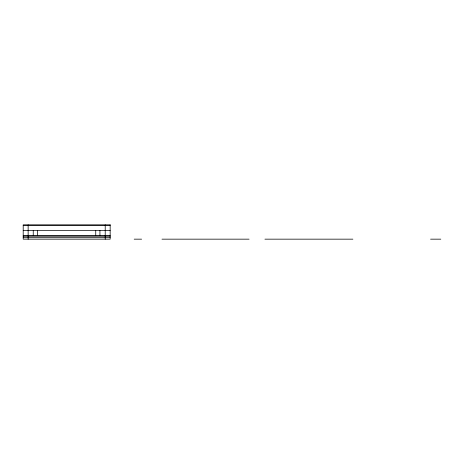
<?xml version="1.0" encoding="UTF-8"?>
<svg xmlns="http://www.w3.org/2000/svg" width="464" height="464" viewBox="0 0 464 464"><rect width="100%" height="100%" fill="white"/><g stroke="black" fill="none" stroke-linecap="round" stroke-linejoin="round"><path stroke-width="0.7" d="M23.2 225.579L110.154 225.579M23.2 230.515L110.154 230.515M23.2 235.457L110.159 235.457M23.206 236.199L110.159 236.199M23.206 237.684L110.159 237.684M134.189 239.163L141.619 239.163M161.988 239.163L249.087 239.163M264.927 239.163L352.884 239.163M430.58 239.163L440.8 239.163M105.212 224.837L105.218 239.163M99.94 230.515L99.94 235.457M95.741 230.515L95.741 235.457M37.625 230.515L37.625 235.457M33.24 230.515L33.24 235.457M28.142 224.837L28.147 239.163M110.154 224.837L23.2 224.837L23.206 239.163L110.159 239.163L110.154 224.837"/></g></svg>
